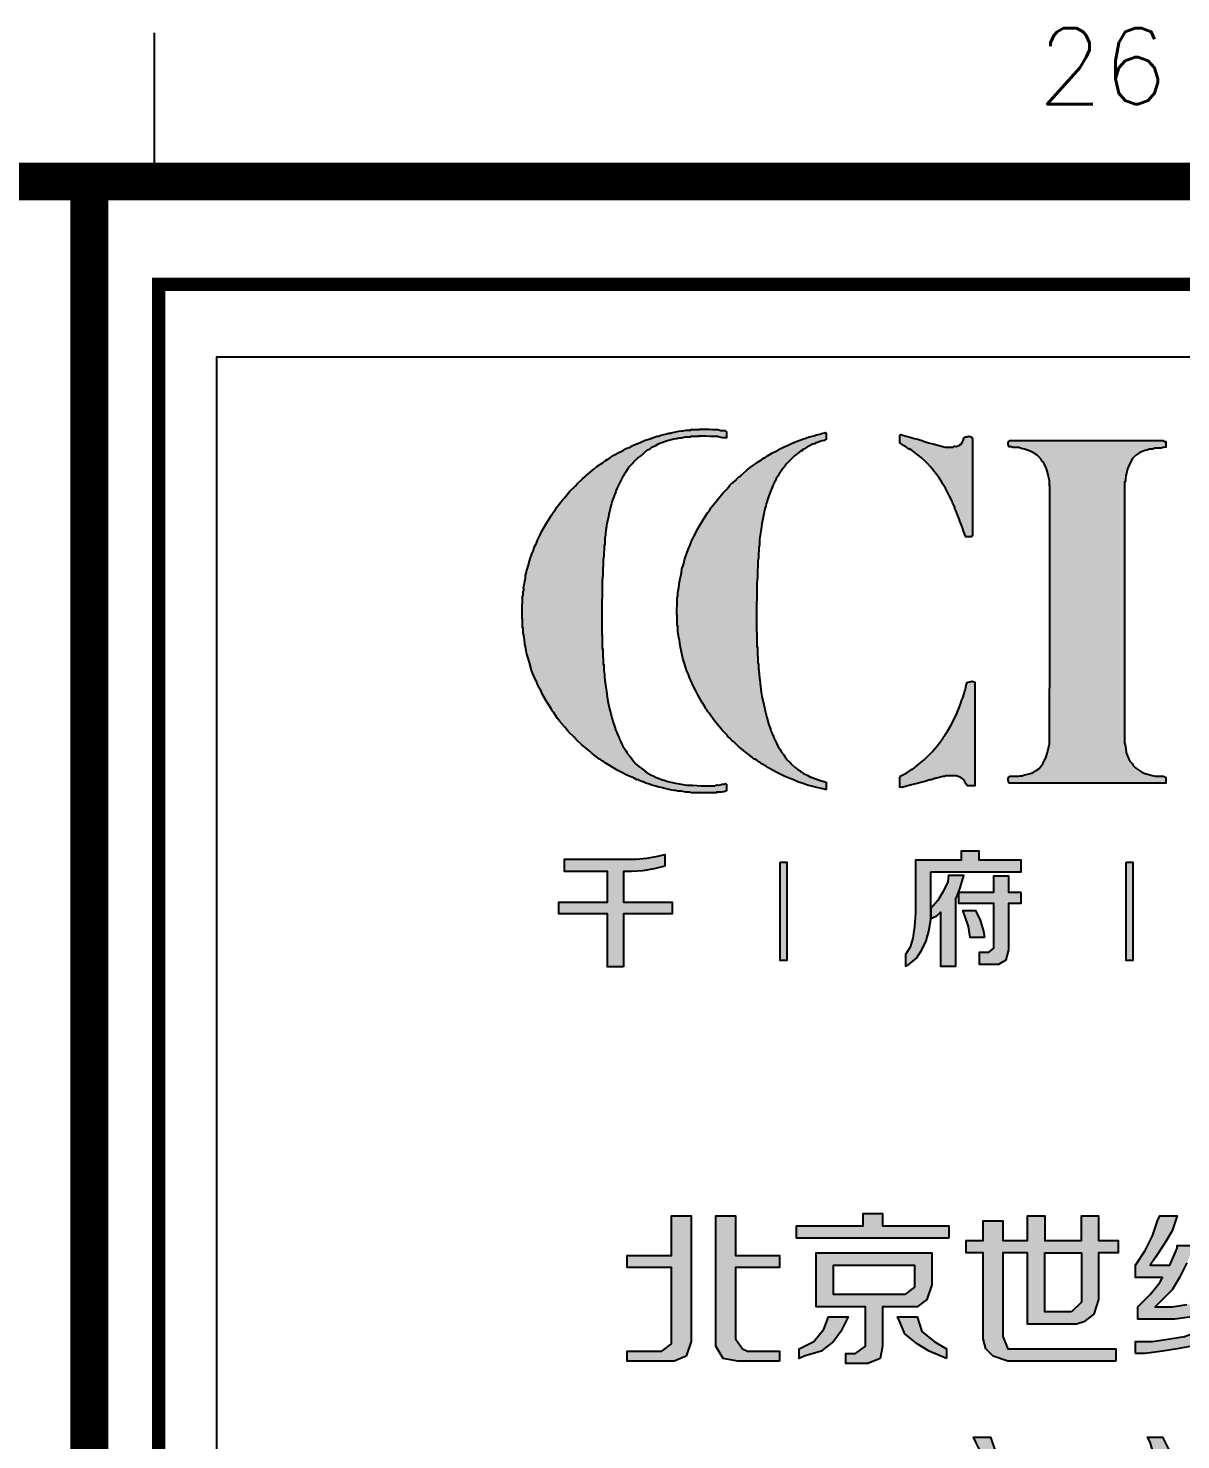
# Model space of a CAD drawing. Header units: inches. Extents: x 0 to 508000, y 0 to 738838.
# Drawn here: x 240668 to 243706, y 278122 to 281842 of the extents above; entities that cross this region are included whole.
import ezdxf
from ezdxf.enums import TextEntityAlignment as Align
from ezdxf.lldxf.tags import DXFTag

# ---------------------------------------------------------------- set-up
doc = ezdxf.new("R2010")
doc.units = ezdxf.units.IN
doc.header["$LTSCALE"] = 1000
doc.header["$MEASUREMENT"] = 0
doc.layers.get('0').update_dxf_attribs({"true_color": 0xffffff})
doc.layers.add('TK', color=7, linetype='Continuous', true_color=0xffffff)
doc.layers.add('ZG-图框层', color=4, linetype='Continuous', true_color=0x00ffff)
doc.styles.add('ISOCP', font='txt.shx', dxfattribs={"height": 0.2, "bigfont": 'gbcbig.shx'})
tags = doc.linetypes.add('DASH', pattern=[0.35, 0.25, -0.1]).pattern_tags.tags
tags[6:7] = [DXFTag(74, 4), DXFTag(75, 0), DXFTag(340, '0'), DXFTag(46, 0.0), DXFTag(50, 0.0), DXFTag(44, 0.0), DXFTag(45, 0.0)]
tags[4:5] = [DXFTag(74, 4), DXFTag(75, 0), DXFTag(340, '0'), DXFTag(46, 0.0), DXFTag(50, 0.0), DXFTag(44, 0.0), DXFTag(45, 0.0)]

# ---------------------------------------------------------------- blocks, each defined once
blk = doc.blocks.new('cciad-logohatch')
at = {"true_color": 0xff0000}
for points in [[(7.695, 30.692), (7.705, 31.052), (7.705, 31.172), (7.705, 31.232), (7.715, 31.352), (7.715, 31.432), (7.715, 31.472), (7.725, 31.552), (7.725, 31.62), (7.725, 31.654), (7.735, 31.722), (7.735, 31.774), (7.735, 31.8), (7.745, 31.852), (7.745, 31.9), (7.745, 31.924), (7.755, 31.972), (7.755, 32), (7.755, 32.014), (7.755, 32.042), (7.757, 32.058), (7.76, 32.082), (7.768, 32.146), (7.772, 32.178), (7.78, 32.242), (7.788, 32.315), (7.794, 32.351), (7.81, 32.422), (7.822, 32.482), (7.828, 32.512), (7.84, 32.572), (7.856, 32.636), (7.864, 32.668), (7.88, 32.732), (7.892, 32.767), (7.9, 32.802), (7.92, 32.862), (7.93, 32.892), (7.95, 32.952), (7.974, 33.012), (7.986, 33.042), (8.01, 33.102), (8.05, 33.183), (8.07, 33.223), (8.11, 33.303), (8.134, 33.339), (8.146, 33.357), (8.17, 33.393), (8.217, 33.471), (8.246, 33.508), (8.31, 33.573), (8.32, 33.593), (8.362, 33.635), (8.383, 33.656), (8.425, 33.698), (8.5, 33.751), (8.537, 33.781), (8.605, 33.843), (8.65, 33.856), (8.685, 33.888), (8.741, 33.916), (8.769, 33.93), (8.825, 33.958), (8.946, 34.007), (9.008, 34.027), (9.135, 34.058), (9.175, 34.066), (9.195, 34.07), (9.235, 34.078), (9.288, 34.081), (9.315, 34.087), (9.365, 34.103), (9.405, 34.103), (9.425, 34.103), (9.465, 34.103), (9.465, 34.113), (9.533, 34.113), (9.567, 34.113), (9.635, 34.113), (9.635, 34.123), (9.723, 34.123), (9.767, 34.123), (9.855, 34.113), (9.915, 34.113), (9.945, 34.113), (10.005, 34.113), (10.071, 34.093), (10.107, 34.087), (10.185, 34.088), (10.185, 34.139), (10.185, 34.162), (10.185, 34.208), (10.16, 34.233), (10.102, 34.232), (10.072, 34.236), (10.015, 34.253), (9.947, 34.253), (9.913, 34.253), (9.845, 34.263), (9.765, 34.263), (9.725, 34.263), (9.645, 34.263), (9.645, 34.253), (9.577, 34.253), (9.543, 34.253), (9.475, 34.253), (9.475, 34.243), (9.449, 34.243), (9.436, 34.243), (9.41, 34.243), (9.396, 34.241), (9.375, 34.238), (9.319, 34.23), (9.291, 34.226), (9.235, 34.218), (9.175, 34.209), (9.145, 34.202), (9.085, 34.188), (9.061, 34.179), (9.035, 34.178), (8.971, 34.162), (8.939, 34.154), (8.875, 34.138), (8.841, 34.126), (8.805, 34.118), (8.709, 34.086), (8.661, 34.07), (8.565, 34.038), (8.477, 34.001), (8.433, 33.983), (8.345, 33.948), (8.305, 33.928), (8.285, 33.918), (8.245, 33.898), (8.194, 33.882), (8.168, 33.869), (8.125, 33.838), (8.085, 33.818), (8.065, 33.808), (8.025, 33.788), (7.937, 33.74), (7.895, 33.713), (7.815, 33.653), (7.794, 33.656), (7.785, 33.638), (7.753, 33.621), (7.725, 33.598), (7.596, 33.513), (7.535, 33.465), (7.42, 33.363), (7.378, 33.328), (7.357, 33.311), (7.315, 33.278), (7.213, 33.176), (7.162, 33.124), (7.06, 33.022), (6.954, 32.893), (6.9, 32.828), (6.795, 32.697), (6.774, 32.656), (6.761, 32.637), (6.73, 32.602), (6.713, 32.57), (6.69, 32.542), (6.613, 32.415), (6.575, 32.351), (6.5, 32.222), (6.464, 32.15), (6.446, 32.114), (6.41, 32.042), (6.391, 31.983), (6.377, 31.955), (6.345, 31.902), (6.333, 31.848), (6.324, 31.822), (6.3, 31.772), (6.284, 31.724), (6.276, 31.7), (6.26, 31.652), (6.226, 31.528), (6.209, 31.466), (6.175, 31.342), (6.176, 31.298), (6.173, 31.275), (6.16, 31.232), (6.154, 31.179), (6.149, 31.153), (6.135, 31.102), (6.142, 31.067), (6.139, 31.045), (6.125, 31.012), (6.125, 30.972), (6.125, 30.952), (6.115, 30.912), (6.115, 30.84), (6.115, 30.804), (6.105, 30.732), (6.105, 30.628), (6.105, 30.576), (6.105, 30.472), (6.115, 30.472), (6.115, 30.4), (6.115, 30.364), (6.115, 30.292), (6.125, 30.292), (6.125, 30.252), (6.125, 30.232), (6.125, 30.192), (6.141, 30.133), (6.146, 30.103), (6.15, 30.042), (6.158, 29.994), (6.162, 29.97), (6.17, 29.922), (6.195, 29.792), (6.212, 29.728), (6.25, 29.602), (6.294, 29.451), (6.322, 29.376), (6.385, 29.232), (6.4, 29.203), (6.41, 29.172), (6.454, 29.084), (6.476, 29.04), (6.52, 28.952), (6.587, 28.839), (6.621, 28.783), (6.69, 28.671), (6.706, 28.639), (6.73, 28.611), (6.812, 28.485), (6.859, 28.424), (6.96, 28.311), (6.992, 28.271), (7.008, 28.251), (7.04, 28.211), (7.142, 28.109), (7.193, 28.058), (7.295, 27.956), (7.436, 27.842), (7.507, 27.784), (7.65, 27.671), (7.682, 27.66), (7.705, 27.636), (7.737, 27.62), (7.765, 27.596), (7.865, 27.536), (7.915, 27.506), (8.015, 27.446), (8.111, 27.398), (8.159, 27.374), (8.255, 27.326), (8.314, 27.307), (8.343, 27.294), (8.395, 27.261), (8.423, 27.265), (8.445, 27.246), (8.497, 27.227), (8.523, 27.217), (8.575, 27.196), (8.623, 27.18), (8.647, 27.172), (8.695, 27.156), (8.751, 27.141), (8.779, 27.133), (8.835, 27.116), (8.883, 27.104), (8.907, 27.098), (8.955, 27.086), (9.011, 27.074), (9.039, 27.068), (9.095, 27.056), (9.143, 27.048), (9.167, 27.044), (9.215, 27.036), (9.28, 27.032), (9.312, 27.027), (9.375, 27.011), (9.419, 27.011), (9.441, 27.011), (9.485, 27.001), (9.685, 27.001), (9.785, 27.001), (9.985, 27.001), (9.985, 27.011), (10.029, 27.011), (10.051, 27.011), (10.095, 27.011), (10.136, 27.022), (10.185, 27.04), (10.185, 27.096), (10.185, 27.121), (10.185, 27.171), (10.175, 27.183), (10.159, 27.186), (10.145, 27.176), (10.101, 27.171), (10.078, 27.166), (10.035, 27.151), (10, 27.158), (9.978, 27.156), (9.945, 27.141), (9.769, 27.141), (9.681, 27.141), (9.505, 27.151), (9.461, 27.151), (9.439, 27.151), (9.395, 27.151), (9.243, 27.18), (9.167, 27.195), (9.015, 27.226), (8.943, 27.25), (8.907, 27.262), (8.835, 27.286), (8.811, 27.298), (8.785, 27.306), (8.721, 27.338), (8.689, 27.354), (8.625, 27.386), (8.601, 27.399), (8.585, 27.421), (8.565, 27.418), (8.555, 27.436), (8.507, 27.472), (8.483, 27.49), (8.435, 27.526), (8.393, 27.568), (8.372, 27.589), (8.33, 27.631), (8.28, 27.702), (8.253, 27.737), (8.195, 27.801), (8.199, 27.822), (8.18, 27.831), (8.158, 27.872), (8.146, 27.892), (8.12, 27.931), (8.092, 27.987), (8.078, 28.015), (8.05, 28.071), (8.035, 28.122), (8.024, 28.147), (7.995, 28.191), (7.995, 28.219), (7.98, 28.241), (7.956, 28.313), (7.944, 28.349), (7.92, 28.421), (7.912, 28.457), (7.9, 28.491), (7.884, 28.555), (7.876, 28.587), (7.86, 28.651), (7.827, 28.799), (7.813, 28.873), (7.79, 29.022), (7.782, 29.078), (7.778, 29.106), (7.77, 29.162), (7.763, 29.201), (7.76, 29.242), (7.752, 29.322), (7.748, 29.362), (7.74, 29.442), (7.738, 29.462), (7.737, 29.472), (7.735, 29.492), (7.735, 29.52), (7.735, 29.534), (7.735, 29.562), (7.725, 29.562), (7.725, 29.618), (7.725, 29.646), (7.725, 29.702), (7.715, 29.702), (7.715, 29.77), (7.715, 29.804), (7.715, 29.872), (7.705, 29.872), (7.705, 29.984), (7.705, 30.04), (7.705, 30.152), (7.695, 30.152), (7.695, 30.512)], [(10.786, 30.52), (10.786, 30.674), (10.796, 30.982), (10.796, 31.114), (10.796, 31.18), (10.806, 31.312), (10.806, 31.396), (10.806, 31.438), (10.816, 31.522), (10.816, 31.59), (10.816, 31.624), (10.826, 31.692), (10.826, 31.748), (10.826, 31.776), (10.836, 31.832), (10.836, 31.88), (10.836, 31.904), (10.846, 31.952), (10.846, 31.996), (10.846, 32.018), (10.846, 32.062), (10.878, 32.267), (10.895, 32.369), (10.931, 32.572), (10.947, 32.636), (10.955, 32.668), (10.971, 32.732), (10.982, 32.767), (10.991, 32.802), (11.015, 32.874), (11.027, 32.91), (11.051, 32.982), (11.079, 33.05), (11.093, 33.084), (11.121, 33.152), (11.145, 33.201), (11.157, 33.225), (11.181, 33.273), (11.216, 33.329), (11.234, 33.357), (11.271, 33.413), (11.314, 33.473), (11.336, 33.503), (11.381, 33.563), (11.447, 33.629), (11.48, 33.662), (11.546, 33.728), (11.601, 33.765), (11.628, 33.786), (11.676, 33.833), (11.696, 33.829), (11.706, 33.848), (11.747, 33.87), (11.786, 33.898), (11.834, 33.922), (11.858, 33.934), (11.906, 33.958), (11.942, 33.969), (11.976, 33.988), (12.024, 34.004), (12.048, 34.012), (12.096, 34.028), (12.139, 34.035), (12.176, 34.058), (12.176, 34.108), (12.176, 34.133), (12.176, 34.183), (12.163, 34.196), (12.146, 34.188), (12.082, 34.172), (12.05, 34.164), (11.986, 34.148), (11.93, 34.131), (11.902, 34.123), (11.846, 34.108), (11.798, 34.092), (11.774, 34.084), (11.726, 34.068), (11.654, 34.04), (11.618, 34.026), (11.546, 33.998), (11.462, 33.962), (11.42, 33.944), (11.336, 33.908), (11.288, 33.884), (11.264, 33.872), (11.216, 33.848), (11.206, 33.838), (11.166, 33.818), (11.146, 33.808), (11.106, 33.788), (11.039, 33.75), (11.007, 33.729), (10.946, 33.683), (10.925, 33.686), (10.916, 33.668), (10.883, 33.651), (10.856, 33.628), (10.823, 33.611), (10.796, 33.588), (10.66, 33.494), (10.594, 33.442), (10.471, 33.333), (10.456, 33.316), (10.436, 33.308), (10.388, 33.26), (10.364, 33.236), (10.315, 33.188), (10.273, 33.164), (10.254, 33.145), (10.23, 33.102), (10.186, 33.058), (10.164, 33.036), (10.12, 32.992), (10.022, 32.87), (9.973, 32.809), (9.875, 32.687), (9.855, 32.646), (9.841, 32.627), (9.81, 32.592), (9.73, 32.461), (9.69, 32.395), (9.61, 32.262), (9.562, 32.166), (9.538, 32.118), (9.49, 32.022), (9.454, 31.934), (9.436, 31.89), (9.4, 31.802), (9.38, 31.742), (9.37, 31.712), (9.35, 31.652), (9.335, 31.578), (9.324, 31.542), (9.295, 31.472), (9.286, 31.395), (9.279, 31.357), (9.26, 31.282), (9.252, 31.234), (9.248, 31.21), (9.24, 31.162), (9.236, 31.097), (9.231, 31.065), (9.215, 31.002), (9.215, 30.958), (9.215, 30.936), (9.205, 30.892), (9.205, 30.8), (9.205, 30.754), (9.195, 30.662), (9.195, 30.618), (9.195, 30.596), (9.195, 30.552), (9.205, 30.552), (9.205, 30.464), (9.205, 30.42), (9.205, 30.332), (9.215, 30.332), (9.215, 30.284), (9.215, 30.26), (9.215, 30.212), (9.237, 30.104), (9.246, 30.05), (9.26, 29.942), (9.268, 29.902), (9.272, 29.882), (9.28, 29.842), (9.317, 29.684), (9.339, 29.605), (9.39, 29.452), (9.414, 29.392), (9.426, 29.361), (9.45, 29.302), (9.47, 29.254), (9.48, 29.23), (9.5, 29.182), (9.548, 29.086), (9.572, 29.038), (9.62, 28.942), (9.675, 28.849), (9.703, 28.803), (9.76, 28.711), (9.777, 28.679), (9.8, 28.651), (9.817, 28.619), (9.84, 28.591), (9.925, 28.463), (9.973, 28.401), (10.075, 28.286), (10.092, 28.272), (10.1, 28.251), (10.14, 28.211), (10.16, 28.191), (10.2, 28.151), (10.21, 28.131), (10.252, 28.089), (10.273, 28.068), (10.315, 28.026), (10.335, 28.016), (10.372, 27.98), (10.39, 27.962), (10.426, 27.926), (10.554, 27.825), (10.618, 27.774), (10.746, 27.671), (10.766, 27.675), (10.776, 27.656), (10.808, 27.64), (10.836, 27.616), (10.868, 27.6), (10.896, 27.576), (10.984, 27.524), (11.028, 27.498), (11.116, 27.446), (11.204, 27.402), (11.248, 27.38), (11.336, 27.336), (11.452, 27.288), (11.51, 27.264), (11.626, 27.216), (11.698, 27.192), (11.734, 27.18), (11.806, 27.156), (11.914, 27.128), (11.968, 27.114), (12.076, 27.086), (12.106, 27.08), (12.121, 27.077), (12.176, 27.066), (12.176, 27.124), (12.176, 27.153), (12.176, 27.211), (12.062, 27.244), (12.006, 27.263), (11.896, 27.306), (11.882, 27.314), (11.866, 27.316), (11.81, 27.344), (11.782, 27.358), (11.726, 27.386), (11.702, 27.399), (11.686, 27.421), (11.665, 27.418), (11.656, 27.436), (11.615, 27.463), (11.595, 27.477), (11.556, 27.506), (11.494, 27.568), (11.463, 27.599), (11.401, 27.661), (11.355, 27.728), (11.33, 27.76), (11.276, 27.821), (11.261, 27.864), (11.249, 27.885), (11.221, 27.921), (11.185, 27.993), (11.167, 28.029), (11.131, 28.101), (11.117, 28.142), (11.109, 28.162), (11.091, 28.201), (11.081, 28.227), (11.071, 28.251), (11.051, 28.311), (11.041, 28.341), (11.021, 28.401), (10.992, 28.505), (10.978, 28.557), (10.951, 28.661), (10.943, 28.701), (10.939, 28.721), (10.931, 28.761), (10.895, 28.928), (10.881, 29.012), (10.861, 29.182), (10.853, 29.254), (10.849, 29.29), (10.841, 29.362), (10.839, 29.38), (10.838, 29.389), (10.836, 29.407), (10.836, 29.429), (10.836, 29.44), (10.836, 29.462), (10.826, 29.462), (10.826, 29.51), (10.826, 29.534), (10.826, 29.582), (10.816, 29.582), (10.816, 29.642), (10.816, 29.672), (10.816, 29.732), (10.806, 29.732), (10.806, 29.804), (10.806, 29.84), (10.806, 29.912), (10.796, 29.912), (10.796, 30.032), (10.796, 30.092), (10.796, 30.212), (10.786, 30.212)], [(15.097, 34.083), (15.088, 34.084), (15.076, 34.107), (15.049, 34.117), (15.025, 34.118), (14.987, 34.108), (14.958, 34.105), (14.932, 34.093), (14.913, 34.034), (14.9, 34.005), (14.867, 33.953), (14.846, 33.956), (14.837, 33.938), (14.806, 33.927), (14.777, 33.913), (14.744, 33.923), (14.717, 33.903), (14.652, 33.903), (14.62, 33.903), (14.556, 33.903), (14.335, 33.958), (14.224, 33.989), (14.006, 34.058), (13.934, 34.077), (13.898, 34.087), (13.826, 34.108), (13.778, 34.12), (13.754, 34.126), (13.706, 34.138), (13.675, 34.151), (13.646, 34.133), (13.646, 34.075), (13.646, 34.046), (13.646, 33.988), (13.722, 33.937), (13.76, 33.912), (13.836, 33.863), (13.857, 33.866), (13.866, 33.848), (13.899, 33.831), (13.926, 33.808), (13.987, 33.764), (14.017, 33.742), (14.076, 33.698), (14.154, 33.62), (14.193, 33.581), (14.271, 33.503), (14.337, 33.416), (14.37, 33.373), (14.436, 33.288), (14.486, 33.205), (14.511, 33.164), (14.561, 33.082), (14.613, 32.978), (14.639, 32.926), (14.691, 32.822), (14.706, 32.772), (14.718, 32.747), (14.747, 32.702), (14.743, 32.674), (14.762, 32.652), (14.779, 32.601), (14.802, 32.552), (14.833, 32.468), (14.849, 32.426), (14.882, 32.342), (14.898, 32.294), (14.906, 32.27), (14.922, 32.222), (14.939, 32.178), (14.948, 32.156), (14.967, 32.112), (15.015, 32.112), (15.039, 32.112), (15.087, 32.112), (15.082, 32.12), (15.088, 32.131), (15.097, 32.132), (15.097, 32.912), (15.097, 33.303)], [(18.959, 27.311), (18.943, 27.319), (18.931, 27.329), (18.909, 27.331), (18.845, 27.331), (18.813, 27.331), (18.749, 27.331), (18.664, 27.352), (18.622, 27.363), (18.539, 27.386), (18.499, 27.406), (18.479, 27.416), (18.439, 27.436), (18.383, 27.476), (18.357, 27.498), (18.309, 27.546), (18.287, 27.583), (18.274, 27.601), (18.244, 27.631), (18.224, 27.671), (18.214, 27.691), (18.193, 27.731), (18.187, 27.768), (18.168, 27.801), (18.164, 27.882), (18.158, 27.923), (18.138, 28.001), (18.138, 30.078), (18.138, 31.116), (18.138, 33.193), (18.156, 33.231), (18.153, 33.273), (18.161, 33.313), (18.165, 33.333), (18.173, 33.373), (18.196, 33.468), (18.214, 33.515), (18.259, 33.603), (18.289, 33.659), (18.309, 33.686), (18.354, 33.733), (18.423, 33.784), (18.462, 33.804), (18.544, 33.833), (18.588, 33.841), (18.629, 33.863), (18.673, 33.86), (18.698, 33.864), (18.739, 33.883), (18.791, 33.883), (18.817, 33.883), (18.869, 33.883), (18.904, 33.893), (18.922, 33.897), (18.959, 33.903), (18.959, 33.947), (18.959, 33.969), (18.959, 34.013), (18.934, 34.017), (18.921, 34.022), (18.899, 34.033), (17.678, 34.033), (17.068, 34.033), (15.848, 34.033), (15.844, 34.03), (15.836, 34.026), (15.828, 34.023), (15.814, 33.985), (15.813, 33.961), (15.823, 33.923), (15.825, 33.917), (15.825, 33.91), (15.832, 33.905), (15.86, 33.909), (15.879, 33.907), (15.908, 33.893), (15.952, 33.893), (15.974, 33.893), (16.018, 33.893), (16.098, 33.871), (16.138, 33.86), (16.218, 33.838), (16.266, 33.814), (16.29, 33.802), (16.338, 33.778), (16.394, 33.739), (16.42, 33.716), (16.468, 33.668), (16.483, 33.628), (16.518, 33.603), (16.561, 33.516), (16.579, 33.47), (16.608, 33.378), (16.616, 33.319), (16.622, 33.289), (16.638, 33.233), (16.638, 33.193), (16.638, 33.173), (16.638, 33.132), (16.642, 33.132), (16.644, 33.132), (16.648, 33.132), (16.648, 31.112), (16.648, 30.102), (16.638, 28.081), (16.638, 28.041), (16.638, 28.021), (16.638, 27.981), (16.613, 27.868), (16.598, 27.812), (16.563, 27.701), (16.539, 27.653), (16.527, 27.629), (16.503, 27.581), (16.474, 27.539), (16.457, 27.519), (16.423, 27.481), (16.354, 27.43), (16.314, 27.409), (16.233, 27.381), (16.174, 27.369), (16.145, 27.361), (16.088, 27.341), (16.052, 27.337), (16.018, 27.331), (15.95, 27.331), (15.916, 27.331), (15.848, 27.331), (15.842, 27.327), (15.834, 27.322), (15.828, 27.321), (15.813, 27.28), (15.812, 27.254), (15.823, 27.211), (15.828, 27.203), (15.83, 27.198), (15.833, 27.191), (17.076, 27.191), (17.7, 27.191), (18.959, 27.191), (18.959, 27.245), (18.959, 27.267)], [(15.147, 27.969), (15.147, 28.383), (15.147, 29.212), (15.109, 29.226), (15.085, 29.227), (15.047, 29.217), (15.016, 29.212), (14.987, 29.202), (14.987, 29.186), (14.982, 29.172), (14.97, 29.124), (14.964, 29.1), (14.952, 29.052), (14.94, 29.017), (14.932, 28.982), (14.904, 28.898), (14.89, 28.856), (14.862, 28.771), (14.825, 28.683), (14.807, 28.639), (14.772, 28.551), (14.728, 28.463), (14.705, 28.419), (14.661, 28.331), (14.624, 28.266), (14.603, 28.234), (14.561, 28.171), (14.545, 28.139), (14.521, 28.111), (14.505, 28.079), (14.481, 28.051), (14.409, 27.953), (14.37, 27.905), (14.291, 27.811), (14.229, 27.749), (14.198, 27.718), (14.136, 27.656), (14.044, 27.583), (13.998, 27.546), (13.906, 27.471), (13.886, 27.475), (13.876, 27.456), (13.791, 27.402), (13.746, 27.377), (13.656, 27.331), (13.661, 27.323), (13.655, 27.312), (13.646, 27.311), (13.646, 27.235), (13.646, 27.197), (13.646, 27.112), (13.687, 27.109), (13.716, 27.116), (13.828, 27.144), (13.884, 27.158), (13.996, 27.186), (14.098, 27.21), (14.148, 27.225), (14.246, 27.261), (14.283, 27.259), (14.316, 27.276), (14.344, 27.284), (14.358, 27.288), (14.386, 27.296), (14.434, 27.308), (14.458, 27.314), (14.506, 27.326), (14.539, 27.324), (14.566, 27.341), (14.65, 27.341), (14.692, 27.341), (14.777, 27.341), (14.815, 27.328), (14.835, 27.319), (14.872, 27.301), (14.913, 27.274), (14.931, 27.254), (14.957, 27.211), (14.972, 27.171), (15.002, 27.141), (15.06, 27.141), (15.089, 27.141), (15.147, 27.141)]]:
    blk.add_hatch(color=1, dxfattribs=at).paths.add_polyline_path(points, flags=0)
for points in [[(7.809, 24.818), (6.841, 24.818), (6.841, 24.585), (7.809, 24.585), (7.809, 23.526), (8.132, 23.526), (8.132, 24.585), (9.1, 24.585), (9.1, 24.818), (8.132, 24.818), (8.132, 25.428), (8.203, 25.428), (8.293, 25.428), (8.508, 25.446), (8.741, 25.482), (8.956, 25.536), (8.956, 25.769), (8.813, 25.733), (8.597, 25.697), (8.382, 25.679), (8.149, 25.679), (6.949, 25.679), (6.949, 25.428), (7.809, 25.428)], [(16.075, 25.657), (15.234, 25.657), (15.234, 25.836), (14.874, 25.836), (14.874, 25.657), (13.961, 25.657), (13.961, 24.688), (13.961, 24.598), (13.943, 24.33), (13.907, 24.096), (13.853, 23.917), (13.764, 23.774), (13.764, 23.54), (13.836, 23.577), (13.979, 23.702), (14.086, 23.863), (14.176, 24.042), (14.23, 24.24), (14.265, 24.473), (14.265, 24.724), (14.265, 25.423), (16.075, 25.423)], [(11.259, 25.616), (11.259, 23.65), (11.39, 23.65), (11.39, 25.616)], [(18.303, 25.616), (18.172, 25.616), (18.172, 23.65), (18.303, 23.65)], [(14.767, 24.904), (14.785, 24.922), (14.857, 25.101), (14.928, 25.352), (14.624, 25.352), (14.606, 25.226), (14.516, 25.029), (14.409, 24.85), (14.265, 24.688), (14.265, 24.491), (14.391, 24.545), (14.462, 24.616), (14.462, 23.54), (14.767, 23.54)], [(16.075, 25.011), (15.825, 25.011), (15.825, 25.334), (15.52, 25.334), (15.52, 25.011), (14.821, 25.011), (14.821, 24.795), (15.52, 24.795), (15.52, 23.899), (15.413, 23.809), (15.234, 23.809), (15.234, 23.577), (15.502, 23.577), (15.628, 23.577), (15.771, 23.666), (15.825, 23.863), (15.825, 24.795), (16.075, 24.795)], [(15.251, 24.455), (15.162, 24.652), (14.91, 24.652), (14.946, 24.545), (15.018, 24.33), (15.054, 24.114), (15.341, 24.114), (15.323, 24.24)], [(14.628, 18.356), (13.305, 18.356), (13.305, 18.601), (12.913, 18.601), (12.913, 18.356), (11.588, 18.356), (11.588, 18.108), (14.628, 18.108)], [(9.482, 18.552), (9.09, 18.552), (9.09, 17.766), (8.206, 17.766), (8.206, 17.521), (9.09, 17.521), (9.09, 16.098), (9.09, 16), (8.894, 15.853), (8.206, 15.853), (8.206, 15.657), (9.041, 15.657), (9.139, 15.657), (9.384, 15.755), (9.482, 16.049)], [(10.364, 17.521), (11.245, 17.521), (11.245, 17.766), (10.364, 17.766), (10.364, 18.552), (9.972, 18.552), (9.972, 16.049), (9.972, 15.951), (10.119, 15.706), (10.413, 15.657), (11.245, 15.657), (11.245, 15.853), (10.609, 15.853), (10.511, 15.902), (10.364, 16.098)], [(19.088, 17.08), (19.235, 17.325), (19.382, 17.619), (19.529, 17.961), (19.186, 17.961), (19.186, 17.912), (19.039, 17.57), (18.941, 17.57), (18.648, 17.57), (18.746, 17.717), (18.941, 18.01), (19.088, 18.258), (19.186, 18.552), (18.844, 18.552), (18.795, 18.454), (18.697, 18.157), (18.55, 17.864), (18.354, 17.57), (18.354, 17.325), (18.452, 17.325), (18.746, 17.325), (18.892, 17.325), (18.844, 17.227), (18.648, 16.982), (18.403, 16.737), (18.403, 16.492), (18.501, 16.492), (18.844, 16.492), (19.137, 16.492), (19.48, 16.541), (19.48, 16.786), (19.382, 16.786), (19.088, 16.737), (18.746, 16.737), (18.844, 16.835)], [(12.47, 16.245), (12.619, 16.541), (12.225, 16.541), (12.127, 16.294), (11.931, 16.049), (11.637, 15.902), (11.637, 15.706), (11.735, 15.755), (12.078, 15.853), (12.323, 16.049)], [(14.089, 16.245), (13.991, 16.541), (13.599, 16.541), (13.648, 16.44), (13.746, 16.196), (13.991, 16), (14.236, 15.853), (14.579, 15.706), (14.579, 15.902), (14.334, 16.049)], [(19.48, 16.196), (19.333, 16.147), (19.039, 16.098), (18.697, 16.049), (18.354, 16.049), (18.354, 15.804), (18.55, 15.804), (18.892, 15.853), (19.186, 15.902), (19.48, 15.951)], [(15.559, 13.842), (15.461, 14.136), (15.118, 14.136), (15.167, 14.038), (15.314, 13.744), (15.363, 13.45), (15.706, 13.45), (15.706, 13.499)], [(19.039, 13.842), (18.892, 14.136), (18.599, 14.136), (18.648, 14.038), (18.746, 13.695), (18.844, 13.45), (19.186, 13.45), (19.137, 13.499)]]:
    blk.add_hatch(color=0).paths.add_polyline_path(points, flags=0)
h = blk.add_hatch(color=0)
h.paths.add_polyline_path([(15.706, 17.815), (16.196, 17.815), (16.196, 16.391), (17.178, 16.391), (17.325, 16.44), (17.521, 16.59), (17.619, 16.884), (17.619, 17.815), (18.011, 17.815), (18.011, 18.059), (17.619, 18.059), (17.619, 18.552), (17.276, 18.552), (17.276, 18.059), (16.541, 18.059), (16.541, 18.552), (16.196, 18.552), (16.196, 18.059), (15.706, 18.059), (15.706, 18.454), (15.314, 18.454), (15.314, 18.059), (14.971, 18.059), (14.971, 17.815), (15.314, 17.815), (15.314, 16.098), (15.363, 15.902), (15.51, 15.755), (15.804, 15.657), (17.962, 15.657), (17.962, 15.902), (15.951, 15.902), (15.804, 15.902), (15.706, 16.147)], flags=0)
h.paths.add_polyline_path([(16.541, 17.815), (16.541, 16.639), (17.08, 16.639), (17.276, 16.835), (17.276, 17.815)], flags=0)
h = blk.add_hatch(color=0)
h.paths.add_polyline_path([(14.285, 17.815), (11.98, 17.815), (11.98, 16.737), (12.962, 16.737), (12.962, 16), (12.962, 15.951), (12.766, 15.804), (12.568, 15.804), (12.568, 15.608), (12.913, 15.608), (13.011, 15.608), (13.256, 15.706), (13.305, 15.951), (13.305, 16.737), (13.844, 16.737), (13.991, 16.737), (14.187, 16.884), (14.285, 17.178)], flags=0)
h.paths.add_polyline_path([(13.942, 17.57), (12.323, 17.57), (12.323, 16.982), (13.746, 16.982), (13.942, 17.129), (13.942, 17.178)], flags=0)
blk = doc.blocks.new('WMF3')
at = {"lineweight": -3}
for points in [[(14.951, -5.593), (13.431, -5.593), (13.431, -5.469), (14.094, -5.469), (14.094, -5.347), (14.29, -5.347), (14.29, -5.469), (14.951, -5.469)], [(12.329, -6.77), (12.207, -6.819), (12.158, -6.819), (11.74, -6.819), (11.74, -6.721), (12.084, -6.721), (12.182, -6.647), (12.182, -6.598), (12.182, -5.887), (11.74, -5.887), (11.74, -5.764), (12.182, -5.764), (12.182, -5.371), (12.378, -5.371), (12.378, -6.623)], [(13.26, -6.819), (12.843, -6.819), (12.696, -6.794), (12.623, -6.672), (12.623, -6.623), (12.623, -5.371), (12.819, -5.371), (12.819, -5.764), (13.26, -5.764), (13.26, -5.887), (12.819, -5.887), (12.819, -6.598), (12.892, -6.696), (12.941, -6.721), (13.26, -6.721)], [(16.618, -6.819), (15.539, -6.819), (15.392, -6.77), (15.319, -6.696), (15.294, -6.598), (15.294, -5.74), (15.123, -5.74), (15.123, -5.617), (15.294, -5.617), (15.294, -5.42), (15.49, -5.42), (15.49, -5.617), (15.735, -5.617), (15.735, -5.371), (15.908, -5.371), (15.908, -5.617), (16.275, -5.617), (16.275, -5.371), (16.447, -5.371), (16.447, -5.617), (16.642, -5.617), (16.642, -5.74), (16.447, -5.74), (16.447, -6.205), (16.398, -6.352), (16.3, -6.427), (16.226, -6.451), (15.735, -6.451), (15.735, -5.74), (15.49, -5.74), (15.49, -6.574), (15.539, -6.696), (15.613, -6.696), (16.618, -6.696)], [(14.143, -6.843), (14.094, -6.843), (13.921, -6.843), (13.921, -6.745), (14.02, -6.745), (14.118, -6.672), (14.118, -6.647), (14.118, -6.279), (13.627, -6.279), (13.627, -5.74), (14.78, -5.74), (14.78, -6.058), (14.731, -6.205), (14.633, -6.279), (14.559, -6.279), (14.29, -6.279), (14.29, -6.672), (14.265, -6.794)], [(16.177, -6.328), (15.908, -6.328), (15.908, -5.74), (16.275, -5.74), (16.275, -6.23)], [(14.51, -6.156), (13.799, -6.156), (13.799, -5.862), (14.608, -5.862), (14.608, -6.058), (14.608, -6.083)], [(13.676, -6.721), (13.505, -6.77), (13.456, -6.794), (13.456, -6.696), (13.603, -6.623), (13.701, -6.5), (13.75, -6.377), (13.947, -6.377), (13.872, -6.525), (13.799, -6.623)], [(14.927, -6.794), (14.755, -6.721), (14.633, -6.647), (14.51, -6.549), (14.461, -6.427), (14.437, -6.377), (14.633, -6.377), (14.682, -6.525), (14.804, -6.623), (14.927, -6.696)], [(16.814, -6.745), (16.814, -6.623), (16.985, -6.623), (17.157, -6.598), (17.304, -6.574), (17.377, -6.549), (17.377, -6.672), (17.23, -6.696), (17.083, -6.721), (16.912, -6.745)], [(15.49, -7.922), (15.319, -7.922), (15.294, -7.775), (15.221, -7.628), (15.196, -7.579), (15.368, -7.579), (15.417, -7.726), (15.49, -7.898)], [(17.059, -7.922), (17.01, -7.8), (16.961, -7.628), (16.936, -7.579), (17.083, -7.579), (17.157, -7.726), (17.206, -7.898), (17.23, -7.922)]]:
    blk.add_lwpolyline(points, close=True, dxfattribs=at)
for points in [[(17.328, -5.838), (17.255, -5.985), (17.181, -6.107), (17.059, -6.23), (17.01, -6.279), (17.181, -6.279), (17.328, -6.254)], [(17.377, -6.377), (17.206, -6.401), (17.059, -6.401), (16.887, -6.401), (16.838, -6.401), (16.838, -6.279), (16.961, -6.156), (17.059, -6.034), (17.083, -5.985), (17.01, -5.985), (16.863, -5.985), (16.814, -5.985), (16.814, -5.862), (16.912, -5.715), (16.985, -5.568), (17.034, -5.42), (17.059, -5.371), (17.23, -5.371), (17.181, -5.518), (17.108, -5.642), (17.01, -5.789), (16.961, -5.862), (17.108, -5.862), (17.157, -5.862), (17.23, -5.691), (17.23, -5.666), (17.402, -5.666)]]:
    blk.add_lwpolyline(points, dxfattribs=at)
blk = doc.blocks.new('cciad-logoline')
at = {"lineweight": -3}
for points in [[(10.185, 27.171), (10.185, 27.121), (10.185, 27.096), (10.185, 27.04), (10.136, 27.022), (10.095, 27.011), (10.051, 27.011), (10.029, 27.011), (9.985, 27.011), (9.985, 27.007), (9.985, 27.005), (9.985, 27.001), (9.785, 27.001), (9.685, 27.001), (9.485, 27.001), (9.441, 27.011), (9.419, 27.011), (9.375, 27.011), (9.312, 27.027), (9.28, 27.032), (9.215, 27.036), (9.167, 27.044), (9.143, 27.048), (9.095, 27.056), (9.039, 27.068), (9.011, 27.074), (8.955, 27.086), (8.907, 27.098), (8.883, 27.104), (8.835, 27.116), (8.779, 27.133), (8.751, 27.141), (8.695, 27.156), (8.647, 27.172), (8.623, 27.18), (8.575, 27.196), (8.523, 27.217), (8.497, 27.227), (8.445, 27.246), (8.429, 27.26), (8.416, 27.264), (8.395, 27.261), (8.343, 27.294), (8.314, 27.307), (8.255, 27.326), (8.159, 27.374), (8.111, 27.398), (8.015, 27.446), (7.915, 27.506), (7.865, 27.536), (7.765, 27.596), (7.743, 27.615), (7.731, 27.623), (7.705, 27.636), (7.687, 27.655), (7.675, 27.663), (7.65, 27.671), (7.507, 27.784), (7.436, 27.842), (7.295, 27.956), (7.193, 28.058), (7.142, 28.109), (7.04, 28.211), (7.008, 28.251), (6.992, 28.271), (6.96, 28.311), (6.859, 28.424), (6.812, 28.485), (6.73, 28.611), (6.706, 28.639), (6.69, 28.671), (6.621, 28.783), (6.587, 28.839), (6.52, 28.952), (6.476, 29.04), (6.454, 29.084), (6.41, 29.172), (6.402, 29.197), (6.397, 29.209), (6.385, 29.232), (6.322, 29.376), (6.294, 29.451), (6.25, 29.602), (6.212, 29.728), (6.195, 29.792), (6.17, 29.922), (6.162, 29.97), (6.158, 29.994), (6.15, 30.042), (6.146, 30.103), (6.141, 30.133), (6.125, 30.192), (6.125, 30.232), (6.125, 30.252), (6.125, 30.292), (6.121, 30.292), (6.119, 30.292), (6.115, 30.292), (6.115, 30.364), (6.115, 30.4), (6.115, 30.472), (6.111, 30.472), (6.109, 30.472), (6.105, 30.472), (6.105, 30.576), (6.105, 30.628), (6.105, 30.732), (6.115, 30.804), (6.115, 30.84), (6.115, 30.912), (6.125, 30.952), (6.125, 30.972), (6.125, 31.012), (6.139, 31.045), (6.142, 31.067), (6.135, 31.102), (6.149, 31.153), (6.154, 31.179), (6.16, 31.232), (6.173, 31.275), (6.176, 31.298), (6.175, 31.342), (6.209, 31.466), (6.226, 31.528), (6.26, 31.652), (6.276, 31.7), (6.284, 31.724), (6.3, 31.772), (6.324, 31.822), (6.333, 31.848), (6.345, 31.902), (6.377, 31.955), (6.391, 31.983), (6.41, 32.042), (6.446, 32.114), (6.464, 32.15), (6.5, 32.222), (6.575, 32.351), (6.613, 32.415), (6.69, 32.542), (6.708, 32.564), (6.717, 32.577), (6.73, 32.602), (6.761, 32.637), (6.774, 32.656), (6.795, 32.697), (6.9, 32.828), (6.954, 32.893), (7.06, 33.022), (7.162, 33.124), (7.213, 33.176), (7.315, 33.278), (7.357, 33.311), (7.378, 33.328), (7.42, 33.363), (7.535, 33.465), (7.596, 33.513), (7.725, 33.598), (7.753, 33.621), (7.785, 33.638), (7.794, 33.656), (7.815, 33.653), (7.895, 33.713), (7.937, 33.74), (8.025, 33.788), (8.065, 33.808), (8.085, 33.818), (8.125, 33.838), (8.168, 33.869), (8.194, 33.882), (8.245, 33.898), (8.285, 33.918), (8.305, 33.928), (8.345, 33.948), (8.433, 33.983), (8.477, 34.001), (8.565, 34.038), (8.661, 34.07), (8.709, 34.086), (8.805, 34.118), (8.834, 34.124), (8.848, 34.128), (8.875, 34.138), (8.939, 34.154), (8.971, 34.162), (9.035, 34.178), (9.056, 34.179), (9.066, 34.181), (9.085, 34.188), (9.145, 34.202), (9.175, 34.209), (9.235, 34.218), (9.291, 34.226), (9.319, 34.23), (9.375, 34.238), (9.389, 34.24), (9.396, 34.241), (9.41, 34.243), (9.436, 34.243), (9.449, 34.243), (9.475, 34.243), (9.475, 34.247), (9.475, 34.249), (9.475, 34.253), (9.543, 34.253), (9.577, 34.253), (9.645, 34.253), (9.645, 34.257), (9.645, 34.259), (9.645, 34.263), (9.725, 34.263), (9.765, 34.263), (9.845, 34.263), (9.913, 34.253), (9.947, 34.253), (10.015, 34.253), (10.072, 34.236), (10.102, 34.232), (10.16, 34.233), (10.17, 34.223), (10.185, 34.208), (10.185, 34.162), (10.185, 34.139), (10.185, 34.088), (10.107, 34.087), (10.071, 34.093), (10.005, 34.113), (9.945, 34.113), (9.915, 34.113), (9.855, 34.113), (9.767, 34.123), (9.723, 34.123), (9.635, 34.123), (9.635, 34.119), (9.635, 34.117), (9.635, 34.113), (9.567, 34.113), (9.533, 34.113), (9.465, 34.113), (9.465, 34.109), (9.465, 34.107), (9.465, 34.103), (9.425, 34.103), (9.405, 34.103), (9.365, 34.103), (9.315, 34.087), (9.288, 34.081), (9.235, 34.078), (9.195, 34.07), (9.175, 34.066), (9.135, 34.058), (9.008, 34.027), (8.946, 34.007), (8.825, 33.958), (8.769, 33.93), (8.741, 33.916), (8.685, 33.888), (8.65, 33.856), (8.605, 33.843), (8.537, 33.781), (8.5, 33.751), (8.425, 33.698), (8.383, 33.656), (8.362, 33.635), (8.32, 33.593), (8.314, 33.581), (8.31, 33.573), (8.246, 33.508), (8.217, 33.471), (8.17, 33.393), (8.146, 33.357), (8.134, 33.339), (8.11, 33.303), (8.07, 33.223), (8.05, 33.183), (8.01, 33.102), (7.986, 33.042), (7.974, 33.012), (7.95, 32.952), (7.93, 32.892), (7.92, 32.862), (7.9, 32.802), (7.892, 32.767), (7.88, 32.732), (7.864, 32.668), (7.856, 32.636), (7.84, 32.572), (7.828, 32.512), (7.822, 32.482), (7.81, 32.422), (7.794, 32.351), (7.788, 32.315), (7.78, 32.242), (7.772, 32.178), (7.768, 32.146), (7.76, 32.082), (7.758, 32.066), (7.757, 32.058), (7.755, 32.042), (7.755, 32.014), (7.755, 32), (7.755, 31.972), (7.745, 31.924), (7.745, 31.9), (7.745, 31.852), (7.735, 31.8), (7.735, 31.774), (7.735, 31.722), (7.725, 31.654), (7.725, 31.62), (7.725, 31.552), (7.715, 31.472), (7.715, 31.432), (7.715, 31.352), (7.705, 31.232), (7.705, 31.172), (7.705, 31.052), (7.695, 30.692), (7.695, 30.512), (7.695, 30.152), (7.699, 30.152), (7.701, 30.152), (7.705, 30.152), (7.705, 30.04), (7.705, 29.984), (7.705, 29.872), (7.709, 29.872), (7.711, 29.872), (7.715, 29.872), (7.715, 29.804), (7.715, 29.77), (7.715, 29.702), (7.719, 29.702), (7.721, 29.702), (7.725, 29.702), (7.725, 29.646), (7.725, 29.618), (7.725, 29.562), (7.729, 29.562), (7.731, 29.562), (7.735, 29.562), (7.735, 29.534), (7.735, 29.52), (7.735, 29.492), (7.737, 29.472), (7.738, 29.462), (7.74, 29.442), (7.748, 29.362), (7.752, 29.322), (7.76, 29.242), (7.763, 29.209), (7.765, 29.193), (7.77, 29.162), (7.778, 29.106), (7.782, 29.078), (7.79, 29.022), (7.813, 28.873), (7.827, 28.799), (7.86, 28.651), (7.876, 28.587), (7.884, 28.555), (7.9, 28.491), (7.912, 28.457), (7.92, 28.421), (7.944, 28.349), (7.956, 28.313), (7.98, 28.241), (7.995, 28.219), (7.995, 28.191), (8.024, 28.147), (8.035, 28.122), (8.05, 28.071), (8.078, 28.015), (8.092, 27.987), (8.12, 27.931), (8.146, 27.892), (8.158, 27.872), (8.18, 27.831), (8.199, 27.822), (8.195, 27.801), (8.253, 27.737), (8.28, 27.702), (8.33, 27.631), (8.372, 27.589), (8.393, 27.568), (8.435, 27.526), (8.483, 27.49), (8.507, 27.472), (8.555, 27.436), (8.561, 27.424), (8.572, 27.419), (8.585, 27.421), (8.598, 27.404), (8.607, 27.397), (8.625, 27.386), (8.689, 27.354), (8.721, 27.338), (8.785, 27.306), (8.811, 27.298), (8.835, 27.286), (8.907, 27.262), (8.943, 27.25), (9.015, 27.226), (9.167, 27.195), (9.243, 27.18), (9.395, 27.151), (9.439, 27.151), (9.461, 27.151), (9.505, 27.151), (9.681, 27.141), (9.769, 27.141), (9.945, 27.141), (9.978, 27.156), (10, 27.158), (10.035, 27.151), (10.078, 27.166), (10.101, 27.171), (10.145, 27.176), (10.159, 27.186), (10.175, 27.183)], [(12.176, 27.211), (12.176, 27.153), (12.176, 27.124), (12.176, 27.066), (12.161, 27.069), (12.121, 27.077), (12.106, 27.08), (12.076, 27.086), (11.968, 27.114), (11.914, 27.128), (11.806, 27.156), (11.734, 27.18), (11.698, 27.192), (11.626, 27.216), (11.51, 27.264), (11.452, 27.288), (11.336, 27.336), (11.248, 27.38), (11.204, 27.402), (11.116, 27.446), (11.028, 27.498), (10.984, 27.524), (10.896, 27.576), (10.874, 27.595), (10.861, 27.603), (10.836, 27.616), (10.814, 27.635), (10.801, 27.643), (10.776, 27.656), (10.77, 27.668), (10.759, 27.674), (10.746, 27.671), (10.618, 27.774), (10.554, 27.825), (10.426, 27.926), (10.39, 27.962), (10.372, 27.98), (10.336, 28.016), (10.328, 28.02), (10.315, 28.026), (10.273, 28.068), (10.252, 28.089), (10.21, 28.131), (10.206, 28.139), (10.2, 28.151), (10.16, 28.191), (10.14, 28.211), (10.1, 28.251), (10.094, 28.267), (10.088, 28.275), (10.075, 28.286), (9.973, 28.401), (9.925, 28.463), (9.84, 28.591), (9.817, 28.619), (9.8, 28.651), (9.777, 28.679), (9.76, 28.711), (9.703, 28.803), (9.675, 28.849), (9.62, 28.942), (9.572, 29.038), (9.548, 29.086), (9.5, 29.182), (9.48, 29.23), (9.47, 29.254), (9.45, 29.302), (9.426, 29.361), (9.414, 29.392), (9.39, 29.452), (9.339, 29.605), (9.317, 29.684), (9.28, 29.842), (9.272, 29.882), (9.268, 29.902), (9.26, 29.942), (9.246, 30.05), (9.237, 30.104), (9.215, 30.212), (9.215, 30.26), (9.215, 30.284), (9.215, 30.332), (9.211, 30.332), (9.209, 30.332), (9.205, 30.332), (9.205, 30.42), (9.205, 30.464), (9.205, 30.552), (9.201, 30.552), (9.199, 30.552), (9.195, 30.552), (9.195, 30.596), (9.195, 30.618), (9.195, 30.662), (9.205, 30.754), (9.205, 30.8), (9.205, 30.892), (9.215, 30.936), (9.215, 30.958), (9.215, 31.002), (9.231, 31.065), (9.236, 31.097), (9.24, 31.162), (9.248, 31.21), (9.252, 31.234), (9.26, 31.282), (9.279, 31.357), (9.286, 31.395), (9.295, 31.472), (9.324, 31.542), (9.335, 31.578), (9.35, 31.652), (9.37, 31.712), (9.38, 31.742), (9.4, 31.802), (9.436, 31.89), (9.454, 31.934), (9.49, 32.022), (9.538, 32.118), (9.562, 32.166), (9.61, 32.262), (9.69, 32.395), (9.73, 32.461), (9.81, 32.592), (9.841, 32.627), (9.855, 32.646), (9.875, 32.687), (9.973, 32.809), (10.022, 32.87), (10.12, 32.992), (10.164, 33.036), (10.186, 33.058), (10.23, 33.102), (10.254, 33.145), (10.273, 33.164), (10.315, 33.188), (10.364, 33.236), (10.388, 33.26), (10.436, 33.308), (10.452, 33.314), (10.459, 33.319), (10.471, 33.333), (10.594, 33.442), (10.66, 33.494), (10.796, 33.588), (10.823, 33.611), (10.856, 33.628), (10.883, 33.651), (10.916, 33.668), (10.925, 33.686), (10.946, 33.683), (11.007, 33.729), (11.039, 33.75), (11.106, 33.788), (11.146, 33.808), (11.166, 33.818), (11.206, 33.838), (11.21, 33.842), (11.212, 33.844), (11.216, 33.848), (11.264, 33.872), (11.288, 33.884), (11.336, 33.908), (11.42, 33.944), (11.462, 33.962), (11.546, 33.998), (11.618, 34.026), (11.654, 34.04), (11.726, 34.068), (11.774, 34.084), (11.798, 34.092), (11.846, 34.108), (11.902, 34.123), (11.93, 34.131), (11.986, 34.148), (12.05, 34.164), (12.082, 34.172), (12.146, 34.188), (12.163, 34.196), (12.176, 34.183), (12.176, 34.133), (12.176, 34.108), (12.176, 34.058), (12.139, 34.035), (12.096, 34.028), (12.048, 34.012), (12.024, 34.004), (11.976, 33.988), (11.942, 33.969), (11.906, 33.958), (11.858, 33.934), (11.834, 33.922), (11.786, 33.898), (11.747, 33.87), (11.706, 33.848), (11.696, 33.829), (11.676, 33.833), (11.628, 33.786), (11.601, 33.765), (11.546, 33.728), (11.48, 33.662), (11.447, 33.629), (11.381, 33.563), (11.336, 33.503), (11.314, 33.473), (11.271, 33.413), (11.234, 33.357), (11.216, 33.329), (11.181, 33.273), (11.157, 33.225), (11.145, 33.201), (11.121, 33.152), (11.093, 33.084), (11.079, 33.05), (11.051, 32.982), (11.027, 32.91), (11.015, 32.874), (10.991, 32.802), (10.982, 32.767), (10.971, 32.732), (10.955, 32.668), (10.947, 32.636), (10.931, 32.572), (10.895, 32.369), (10.878, 32.267), (10.846, 32.062), (10.846, 32.018), (10.846, 31.996), (10.846, 31.952), (10.836, 31.904), (10.836, 31.88), (10.836, 31.832), (10.826, 31.776), (10.826, 31.748), (10.826, 31.692), (10.816, 31.624), (10.816, 31.59), (10.816, 31.522), (10.806, 31.438), (10.806, 31.396), (10.806, 31.312), (10.796, 31.18), (10.796, 31.114), (10.796, 30.982), (10.786, 30.674), (10.786, 30.52), (10.786, 30.212), (10.79, 30.212), (10.792, 30.212), (10.796, 30.212), (10.796, 30.092), (10.796, 30.032), (10.796, 29.912), (10.8, 29.912), (10.802, 29.912), (10.806, 29.912), (10.806, 29.84), (10.806, 29.804), (10.806, 29.732), (10.81, 29.732), (10.812, 29.732), (10.816, 29.732), (10.816, 29.672), (10.816, 29.642), (10.816, 29.582), (10.82, 29.582), (10.822, 29.582), (10.826, 29.582), (10.826, 29.534), (10.826, 29.51), (10.826, 29.462), (10.83, 29.462), (10.832, 29.462), (10.836, 29.462), (10.836, 29.44), (10.836, 29.429), (10.836, 29.407), (10.838, 29.389), (10.839, 29.38), (10.841, 29.362), (10.849, 29.29), (10.853, 29.254), (10.861, 29.182), (10.881, 29.012), (10.895, 28.928), (10.931, 28.761), (10.939, 28.721), (10.943, 28.701), (10.951, 28.661), (10.978, 28.557), (10.992, 28.505), (11.021, 28.401), (11.041, 28.341), (11.051, 28.311), (11.071, 28.251), (11.081, 28.227), (11.091, 28.201), (11.109, 28.162), (11.117, 28.142), (11.131, 28.101), (11.167, 28.029), (11.185, 27.993), (11.221, 27.921), (11.249, 27.885), (11.261, 27.864), (11.276, 27.821), (11.33, 27.76), (11.355, 27.728), (11.401, 27.661), (11.463, 27.599), (11.494, 27.568), (11.556, 27.506), (11.595, 27.477), (11.615, 27.463), (11.656, 27.436), (11.662, 27.424), (11.673, 27.419), (11.686, 27.421), (11.699, 27.404), (11.707, 27.397), (11.726, 27.386), (11.782, 27.358), (11.81, 27.344), (11.866, 27.316), (11.882, 27.314), (11.896, 27.306), (12.006, 27.263), (12.062, 27.244)], [(15.087, 32.112), (15.039, 32.112), (15.015, 32.112), (14.967, 32.112), (14.948, 32.156), (14.939, 32.178), (14.922, 32.222), (14.906, 32.27), (14.898, 32.294), (14.882, 32.342), (14.849, 32.426), (14.833, 32.468), (14.802, 32.552), (14.779, 32.601), (14.762, 32.652), (14.743, 32.674), (14.747, 32.702), (14.718, 32.747), (14.706, 32.772), (14.691, 32.822), (14.639, 32.926), (14.613, 32.978), (14.561, 33.082), (14.511, 33.164), (14.486, 33.205), (14.436, 33.288), (14.37, 33.373), (14.337, 33.416), (14.271, 33.503), (14.193, 33.581), (14.154, 33.62), (14.076, 33.698), (14.017, 33.742), (13.987, 33.764), (13.926, 33.808), (13.904, 33.826), (13.892, 33.835), (13.866, 33.848), (13.86, 33.86), (13.85, 33.865), (13.836, 33.863), (13.76, 33.912), (13.722, 33.937), (13.646, 33.988), (13.646, 34.046), (13.646, 34.075), (13.646, 34.133), (13.675, 34.151), (13.706, 34.138), (13.754, 34.126), (13.778, 34.12), (13.826, 34.108), (13.898, 34.087), (13.934, 34.077), (14.006, 34.058), (14.224, 33.989), (14.335, 33.958), (14.556, 33.903), (14.62, 33.903), (14.652, 33.903), (14.717, 33.903), (14.744, 33.923), (14.777, 33.913), (14.806, 33.927), (14.837, 33.938), (14.846, 33.956), (14.867, 33.953), (14.9, 34.005), (14.913, 34.034), (14.932, 34.093), (14.958, 34.105), (14.987, 34.108), (15.025, 34.118), (15.049, 34.117), (15.087, 34.103), (15.082, 34.095), (15.088, 34.084), (15.097, 34.083), (15.097, 33.303), (15.097, 32.912), (15.097, 32.132), (15.088, 32.131), (15.082, 32.12)], [(18.959, 27.311), (18.959, 27.267), (18.959, 27.245), (18.959, 27.191), (17.7, 27.191), (17.076, 27.191), (15.833, 27.191), (15.83, 27.198), (15.828, 27.203), (15.823, 27.211), (15.812, 27.254), (15.813, 27.28), (15.828, 27.321), (15.834, 27.322), (15.842, 27.327), (15.848, 27.331), (15.916, 27.331), (15.95, 27.331), (16.018, 27.331), (16.052, 27.337), (16.088, 27.341), (16.145, 27.361), (16.174, 27.369), (16.233, 27.381), (16.314, 27.409), (16.354, 27.43), (16.423, 27.481), (16.457, 27.519), (16.474, 27.539), (16.503, 27.581), (16.527, 27.629), (16.539, 27.653), (16.563, 27.701), (16.598, 27.812), (16.613, 27.868), (16.638, 27.981), (16.638, 28.021), (16.638, 28.041), (16.638, 28.081), (16.648, 30.102), (16.648, 31.112), (16.648, 33.132), (16.644, 33.132), (16.642, 33.132), (16.638, 33.132), (16.638, 33.173), (16.638, 33.193), (16.638, 33.233), (16.622, 33.289), (16.616, 33.319), (16.608, 33.378), (16.579, 33.47), (16.561, 33.516), (16.518, 33.603), (16.483, 33.628), (16.468, 33.668), (16.42, 33.716), (16.394, 33.739), (16.338, 33.778), (16.29, 33.802), (16.266, 33.814), (16.218, 33.838), (16.138, 33.86), (16.098, 33.871), (16.018, 33.893), (15.974, 33.893), (15.952, 33.893), (15.908, 33.893), (15.879, 33.907), (15.86, 33.909), (15.832, 33.905), (15.825, 33.91), (15.825, 33.917), (15.823, 33.923), (15.813, 33.961), (15.814, 33.985), (15.828, 34.023), (15.836, 34.026), (15.844, 34.03), (15.848, 34.033), (17.068, 34.033), (17.678, 34.033), (18.899, 34.033), (18.921, 34.022), (18.934, 34.017), (18.959, 34.013), (18.959, 33.969), (18.959, 33.947), (18.959, 33.903), (18.922, 33.897), (18.904, 33.893), (18.869, 33.883), (18.817, 33.883), (18.791, 33.883), (18.739, 33.883), (18.698, 33.864), (18.673, 33.86), (18.629, 33.863), (18.588, 33.841), (18.544, 33.833), (18.462, 33.804), (18.423, 33.784), (18.354, 33.733), (18.309, 33.686), (18.289, 33.659), (18.259, 33.603), (18.214, 33.515), (18.196, 33.468), (18.173, 33.373), (18.165, 33.333), (18.161, 33.313), (18.153, 33.273), (18.156, 33.231), (18.138, 33.193), (18.138, 31.116), (18.138, 30.078), (18.138, 28.001), (18.158, 27.923), (18.164, 27.882), (18.168, 27.801), (18.187, 27.768), (18.193, 27.731), (18.214, 27.691), (18.224, 27.671), (18.244, 27.631), (18.274, 27.601), (18.287, 27.583), (18.309, 27.546), (18.357, 27.498), (18.383, 27.476), (18.439, 27.436), (18.479, 27.416), (18.499, 27.406), (18.539, 27.386), (18.622, 27.363), (18.664, 27.352), (18.749, 27.331), (18.813, 27.331), (18.845, 27.331), (18.909, 27.331), (18.931, 27.329), (18.943, 27.319)], [(15.147, 28.383), (15.147, 27.969), (15.147, 27.141), (15.089, 27.141), (15.06, 27.141), (15.002, 27.141), (14.972, 27.171), (14.957, 27.211), (14.931, 27.254), (14.913, 27.274), (14.872, 27.301), (14.835, 27.319), (14.815, 27.328), (14.777, 27.341), (14.692, 27.341), (14.65, 27.341), (14.566, 27.341), (14.539, 27.324), (14.506, 27.326), (14.458, 27.314), (14.434, 27.308), (14.386, 27.296), (14.358, 27.288), (14.344, 27.284), (14.316, 27.276), (14.283, 27.259), (14.246, 27.261), (14.148, 27.225), (14.098, 27.21), (13.996, 27.186), (13.884, 27.158), (13.828, 27.144), (13.716, 27.116), (13.687, 27.109), (13.646, 27.112), (13.646, 27.197), (13.646, 27.235), (13.646, 27.311), (13.655, 27.312), (13.661, 27.323), (13.656, 27.331), (13.746, 27.377), (13.791, 27.402), (13.876, 27.456), (13.886, 27.475), (13.906, 27.471), (13.998, 27.546), (14.044, 27.583), (14.136, 27.656), (14.198, 27.718), (14.229, 27.749), (14.291, 27.811), (14.37, 27.905), (14.409, 27.953), (14.481, 28.051), (14.5, 28.073), (14.508, 28.086), (14.521, 28.111), (14.54, 28.133), (14.548, 28.146), (14.561, 28.171), (14.603, 28.234), (14.624, 28.266), (14.661, 28.331), (14.705, 28.419), (14.728, 28.463), (14.772, 28.551), (14.807, 28.639), (14.825, 28.683), (14.862, 28.771), (14.89, 28.856), (14.904, 28.898), (14.932, 28.982), (14.94, 29.017), (14.952, 29.052), (14.964, 29.1), (14.97, 29.124), (14.982, 29.172), (14.985, 29.183), (14.987, 29.189), (14.987, 29.202), (15.016, 29.212), (15.047, 29.217), (15.085, 29.227), (15.109, 29.226), (15.147, 29.212)], [(8.132, 23.526), (7.809, 23.526), (7.809, 24.585), (6.841, 24.585), (6.841, 24.818), (7.809, 24.818), (7.809, 25.428), (6.949, 25.428), (6.949, 25.679), (8.149, 25.679), (8.382, 25.679), (8.597, 25.697), (8.813, 25.733), (8.956, 25.769), (8.956, 25.536), (8.741, 25.482), (8.508, 25.446), (8.293, 25.428), (8.203, 25.428), (8.132, 25.428), (8.132, 24.818), (9.1, 24.818), (9.1, 24.585), (8.132, 24.585)], [(14.265, 25.423), (16.075, 25.423), (16.075, 25.657), (15.234, 25.657), (15.234, 25.836), (14.874, 25.836), (14.874, 25.657), (13.961, 25.657), (13.961, 24.688), (13.961, 24.598), (13.943, 24.33), (13.907, 24.096), (13.853, 23.917), (13.764, 23.774), (13.764, 23.54), (13.836, 23.577), (13.979, 23.702), (14.086, 23.863), (14.176, 24.042), (14.23, 24.24), (14.265, 24.473), (14.265, 24.491), (14.265, 24.688), (14.265, 24.724)], [(11.259, 25.616), (11.39, 25.616), (11.39, 23.65), (11.259, 23.65)], [(18.172, 25.616), (18.303, 25.616), (18.303, 23.65), (18.172, 23.65)], [(14.767, 24.904), (14.785, 24.922), (14.821, 25.011), (14.857, 25.101), (14.928, 25.352), (14.624, 25.352), (14.606, 25.226), (14.516, 25.029), (14.409, 24.85), (14.265, 24.688), (14.265, 24.491), (14.391, 24.545), (14.462, 24.616), (14.462, 23.54), (14.767, 23.54)], [(16.075, 25.011), (15.825, 25.011), (15.825, 25.334), (15.52, 25.334), (15.52, 25.011), (14.821, 25.011), (14.821, 24.795), (15.52, 24.795), (15.52, 23.899), (15.413, 23.809), (15.234, 23.809), (15.234, 23.577), (15.502, 23.577), (15.628, 23.577), (15.771, 23.666), (15.825, 23.863), (15.825, 24.795), (16.075, 24.795)], [(15.341, 24.114), (15.054, 24.114), (15.018, 24.33), (14.946, 24.545), (14.91, 24.652), (15.162, 24.652), (15.251, 24.455), (15.323, 24.24)]]:
    blk.add_lwpolyline(points, close=True, dxfattribs=at)
at = {"xscale": 2, "yscale": 2}
blk.add_blockref('WMF3', (-15.274, 29.294), dxfattribs=at)
blk = doc.blocks.new('cciad-logo')
at = {"color": 0}
for name in ['cciad-logohatch', 'cciad-logoline']:
    blk.add_blockref(name, (0, 0), dxfattribs=at)

msp = doc.modelspace()

# ---------------------------------------------------------------- linework, layer by layer
at = {"layer": 'TK', "lineweight": -3}
msp.add_line((241000, 281829.8), (241000, 281438.4), dxfattribs=at)
at = {"layer": 'TK', "color": 0, "lineweight": -3}
msp.add_line((240828.6, 281403.5), (246300, 281403.5), dxfattribs=at)
at = {"layer": 'TK', "lineweight": -3, "const_width": 100}
msp.add_lwpolyline([(240828.6, 199384.1), (240828.6, 281438.4)], dxfattribs=at)
at = {"layer": 'TK', "lineweight": -3, "const_width": 34.7}
for points in [[(241011.7, 275361.8), (246138.7, 275361.8), (246138.7, 281167.4), (241011.7, 281167.4)], [(241011.7, 281167.4), (246138.7, 281167.4)]]:
    msp.add_lwpolyline(points, close=True, dxfattribs=at)
at = {"layer": 'TK', "linetype": 'DASH', "lineweight": -3, "ltscale": 0.005}
msp.add_lwpolyline([(241163.9, 275553.6), (245986.5, 275553.6), (245986.5, 280975.6), (241163.9, 280975.6)], close=True, dxfattribs=at)
at = {"layer": 'ZG-图框层', "lineweight": -3, "const_width": 100}
msp.add_lwpolyline([(116000, 199384.1), (116000, 281438.4), (246300, 281438.4), (246300, 199384.1)], close=True, dxfattribs=at)

# ---------------------------------------------------------------- block references
at = {"layer": 'TK', "color": 0, "xscale": 132, "yscale": 132}
msp.add_blockref('cciad-logo', (241163.9, 276263.2), dxfattribs=at)

# ---------------------------------------------------------------- texts
at = {"layer": 'TK', "style": 'ISOCP'}
msp.add_text('26', height=200, dxfattribs=at).set_placement((243500, 281742.3), align=Align.MIDDLE_CENTER)

doc.saveas('drawing.dxf')
